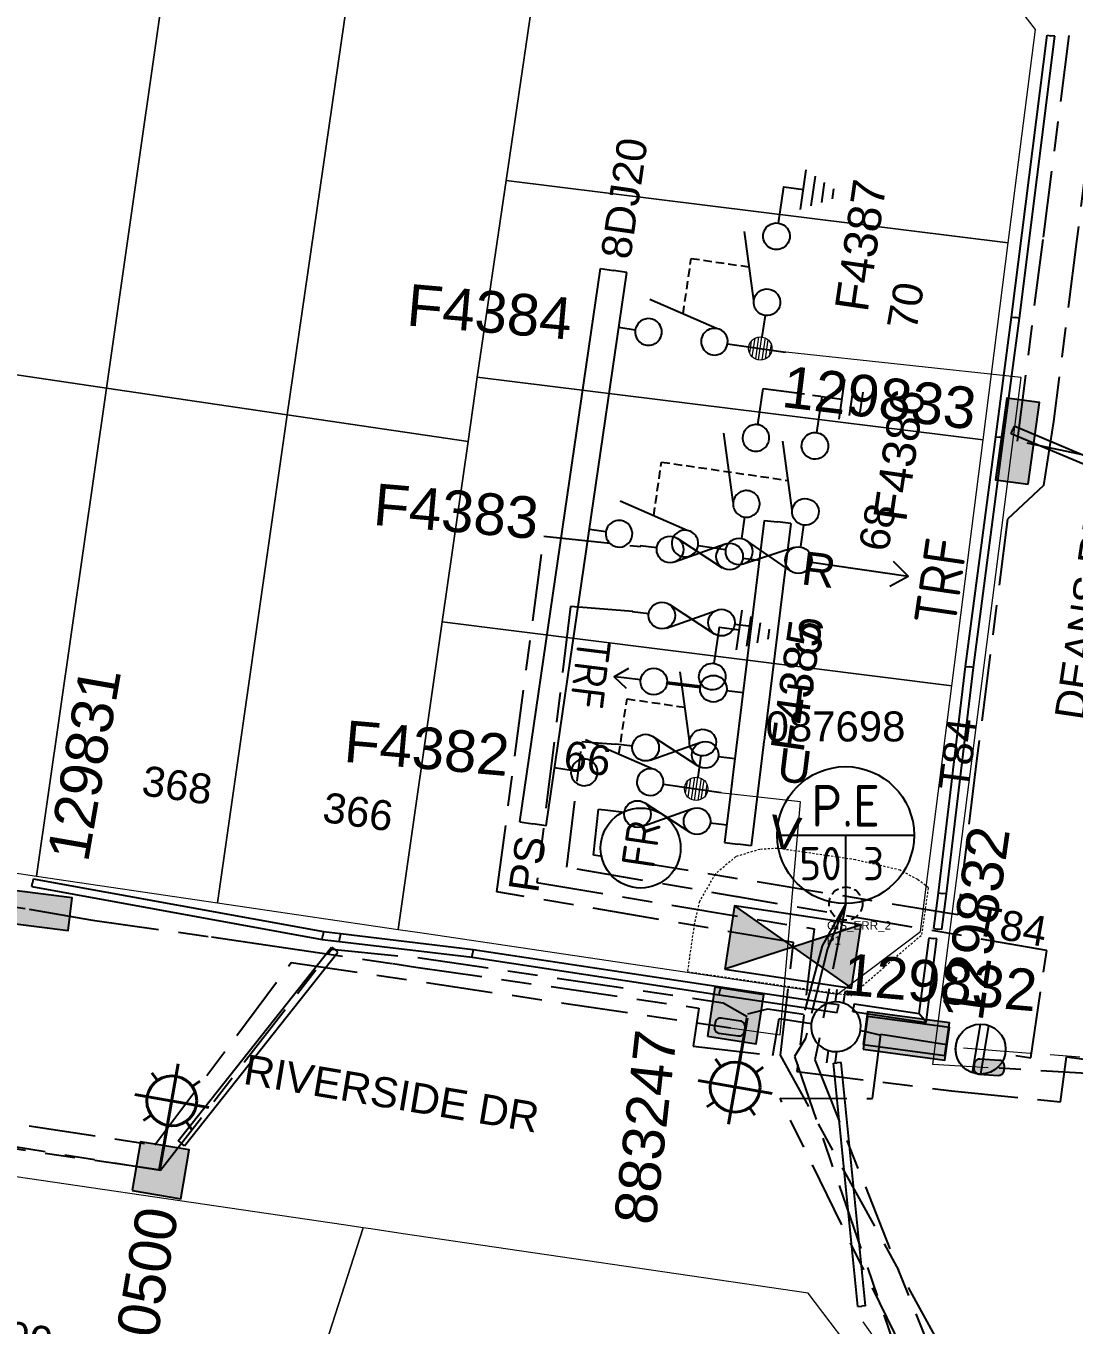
# Model space of a CAD drawing. Header units: metres. Extents: x 299140 to 300955, y 6226202 to 6227439.
# Drawn here: x 300059.4 to 300122.3, y 6226822.3 to 6226900.2 of the extents above; entities that cross this region are included whole.
import ezdxf
from ezdxf.enums import TextEntityAlignment as Align

# ---------------------------------------------------------------- set-up
doc = ezdxf.new("R2010")
doc.units = ezdxf.units.M
for name, pattern in [('A', [0]), ('Cable Exist UG', [8.2, 4, -1.2, 1.8, -1.2]), ('CENTERX2', [4, 2.5, -0.5, 0.5, -0.5]), ('DASHED', [0.75, 0.5, -0.25]), ('HIDDEN', [0.375, 0.25, -0.125]), ('HIDDEN2', [0.1875, 0.125, -0.0625])]:
    doc.linetypes.add(name, pattern=pattern)
doc.layers.get('0').update_dxf_attribs({"color": 6})
for name, color, linetype, lineweight in [('Cadastre Land Parcels_SP_EXT', 9, 'Continuous', 5), ('Cadastre Other Property_SP_EXT', 9, 'HIDDEN', 5), ('Cadastre Road Names_SP_HV_LV_SL_EXT', 9, 'Continuous', 5)]:
    doc.layers.add(name, color=color, linetype=linetype, lineweight=lineweight)
for name, color, linetype in [('Duct_SP_EXT', 7, 'Continuous'), ('Equip_HV_NEW', 2, 'Continuous'), ('Equip_LV_EXT', 7, 'Continuous'), ('Equip_LV_NEW', 2, 'Continuous'), ('Equip_SL_NEW', 2, 'Continuous'), ('Equip_SP_SL_EXT', 7, 'Continuous'), ('GIS_ERRORS', 1, 'DASHED'), ('Mains_HV_EXT', 7, 'Continuous'), ('Mains_HV_NEW_U72', 2, 'Continuous'), ('Mains_LV_EXT', 7, 'Continuous'), ('Mains_LV_SL_EXT', 7, 'Continuous'), ('Mains_SL_EXT', 7, 'Continuous'), ('Sub_LV_EXT', 7, 'Continuous'), ('Sub_LV_NEW', 2, 'Continuous'), ('Sub_SP_EXT', 7, 'Continuous'), ('SupportsOH_SP_MISC', 7, 'Continuous'), ('SupportsUG_LV_MOD', 3, 'Continuous'), ('SupportsUG_SP_LV_EXT', 7, 'Continuous'), ('SupportsUG_SP_LV_SL_EXT', 7, 'Continuous'), ('UG_Details_SP_MISC', 7, 'Continuous')]:
    doc.layers.add(name, color=color, linetype=linetype)
doc.styles.add('ARIAL', font='arial.ttf', dxfattribs={"height": 2})
doc.styles.add('COLUMN_LABEL', font='arial.ttf')
doc.styles.add('iecARIAL', font='arial.ttf', dxfattribs={"height": 2})
doc.styles.add('iecISOCP', font='isocp.shx')
doc.styles.add('IESYMBOL1', font='isocp.shx')
doc.styles.add('POLE_LABEL', font='arial.ttf')
doc.styles.get("Standard").update_dxf_attribs({"font": 'arial.ttf'})
doc.styles.add('SWG_LABEL', font='arial.ttf')
doc.styles.add('SWITCH_LABEL', font='arial.ttf', dxfattribs={"height": 2.5})
doc.linetypes.add('Cable New UG', pattern='A,7,-0.25,["x",Standard,S=2,R=0,X=0.2,Y=-0.8],-2.1', length=9.35)

# ---------------------------------------------------------------- blocks, each defined once
blk = doc.blocks.new('COLUMN_EXT')
blk.add_hatch(color=256).paths.add_polyline_path([(-1.485, 1.485), (-1.485, -1.485), (1.485, -1.485), (1.485, 1.485)])
blk.add_lwpolyline([(-1.485, -1.485), (1.485, -1.485), (1.485, 1.485), (-1.485, 1.485)], close=True)
for tag, height, style, flags, p in [('ASSET_NUM', 2.5, 'COLUMN_LABEL', 8, (2, 2)), ('STRUCTURE_PLANT_NUMBER', 0.2, 'POLE_LABEL', 9, (1.813, 0.031)), ('STREET_CODE', 0.2, 'COLUMN_LABEL', 9, (1.813, -0.2))]:
    blk.add_attdef(tag, text='', height=height, dxfattribs=dict(style=style, flags=flags)).set_placement(p, align=Align.MIDDLE_LEFT)
at = {"flags": 9}
for tag, p in [('OWNED_BY', (1.813, -0.6)), ('STATE', (1.813, -0.8)), ('COLUMN_TYPE', (1.813, -0.4)), ('STREETNAME', (1.813, -1.6)), ('USAGE', (1.813, -1)), ('LEGEND', (1.813, -1.2)), ('LOCATION', (1.813, -1.4)), ('SUBURB', (1.813, -1.8)), ('NOTES', (1.813, -2))]:
    blk.add_attdef(tag, text='', height=0.2, dxfattribs=at).set_placement(p, align=Align.MIDDLE_LEFT)
at = {"flags": 1}
blk.add_attdef('Z', (1.813, -2.351), '', height=0.2, dxfattribs=at)
blk = doc.blocks.new('PILLAR_EXT')
blk.add_hatch(color=256).paths.add_polyline_path([(-2.475, 0.99), (-2.475, -0.99), (2.475, -0.99), (2.475, 0.99)])
blk.add_lwpolyline([(-2.475, -0.99), (2.475, -0.99), (2.475, 0.99), (-2.475, 0.99)], close=True)
at = {"style": 'iecARIAL', "flags": 8}
blk.add_attdef('ASSET_NUM', (1.5, 3.5), '', height=2.5, dxfattribs=at)
for tag, p, flags in [('OWNED_BY', (0, -0.2), 9), ('STATE', (0, -0.4), 9), ('SUPPORT_TYPE', (0, -0.6), 9), ('USAGE', (0, -0.8), 9), ('LEGEND', (0, -1), 9), ('LOCATION', (0, -1.2), 9), ('NOTES', (0, -1.4), 9), ('PARENT', (0, -1.6), 9), ('STREETNAME', (0, -1.8), 9), ('SUBURB', (0, -2), 1)]:
    blk.add_attdef(tag, p, '', height=0.2, dxfattribs=dict(flags=flags))
blk = doc.blocks.new('SL_LANTERN_EXT')
at = {"lineweight": 40}
for p, q in [((0, 1.968), (0, 6.468)), ((-1.459, 5.676), (-1.061, 5.278)), ((1.458, 5.676), (1.06, 5.278)), ((-2.25, 4.218), (2.25, 4.218)), ((-1.459, 2.759), (-1.061, 3.157)), ((1.458, 2.759), (1.06, 3.157)), ((0, 0), (0, 2.721))]:
    blk.add_line(p, q, dxfattribs=at)
blk.add_circle((0, 4.218), 1.5, dxfattribs=at)
at = {"style": 'iecARIAL', "flags": 8}
blk.add_attdef('ASSET_NUM', (1.5, 1.5), '', height=2.5, dxfattribs=at)
for tag, p, height, flags in [('CONSTRUCTED_VOLTAGE', (0.981, -0.653), 0.2, 9), ('CONTROL_TYPE', (0.981, -0.853), 0.2, 9), ('LNUMBER', (2.181, -3.253), 2.5, 8), ('OPERATING_VOLTAGE', (0.981, -1.653), 0.2, 9), ('LANTERN_PURPOSE', (0.981, -1.053), 0.2, 9), ('LANTERN_TYPE', (0.981, -1.253), 0.2, 9), ('NO_PHASES', (0.981, -1.453), 0.2, 9), ('ORIENTATION', (0.981, -1.853), 0.2, 9), ('OWNED_BY', (0.981, -2.053), 0.2, 9), ('STATE', (0.981, -2.253), 0.2, 9), ('USAGE', (0.981, -2.453), 0.2, 9), ('CEXIST', (0.981, -2.653), 0.2, 9), ('CNEW', (0.981, -2.853), 0.2, 9), ('CNUMBER', (0.981, -3.053), 0.2, 9), ('CREMOVE', (0.981, -3.253), 0.2, 9), ('CREPLACE', (0.981, -3.453), 0.2, 9), ('LKINGHEIGHT', (0.981, -3.653), 0.2, 9), ('LBRACKET', (0.981, -3.853), 0.2, 9), ('LBRACKETVOCAB', (0.981, -4.053), 0.2, 9), ('LCATEGORY', (0.981, -4.253), 0.2, 9), ('LCHARGE1', (0.981, -4.453), 0.2, 9), ('LCHARGE1PERCENT', (0.981, -4.653), 0.2, 9), ('LCHARGE2', (0.981, -4.853), 0.2, 9), ('LCHARGE2PERCENT', (0.981, -5.053), 0.2, 9), ('LCHARGE3', (0.981, -5.253), 0.2, 9), ('LCHARGE3PERCENT', (0.981, -5.453), 0.2, 9), ('LEXIST', (0.981, -5.653), 0.2, 9), ('LLAMP', (0.981, -5.853), 0.2, 9), ('LLAMPVOCAB', (0.981, -6.053), 0.2, 9), ('LMAST', (0.981, -6.253), 0.2, 9), ('LMASTVOCAB', (0.981, -6.453), 0.2, 9), ('LNEW', (0.981, -6.653), 0.2, 9), ('LANTNUMBER', (0.981, -6.853), 0.2, 9), ('LOUTREACH', (0.981, -7.253), 0.2, 9), ('LOUTREACHVOCAB', (0.981, -7.453), 0.2, 9), ('LRATECODE', (0.981, -7.653), 0.2, 9), ('LREMOVE', (0.981, -7.853), 0.2, 9), ('LREPLACE', (0.981, -8.053), 0.2, 9), ('LTYPE', (0.981, -8.253), 0.2, 9), ('LTYPEVOCAB', (0.981, -8.453), 0.2, 9), ('LEGEND', (0.981, -8.653), 0.2, 9), ('STREETNAME', (0.981, -9.253), 0.2, 9), ('SUBURB', (0.981, -9.453), 0.2, 1), ('LOCATION', (0.981, -8.853), 0.2, 9), ('NOTES', (0.981, -9.053), 0.2, 9)]:
    blk.add_attdef(tag, p, '', height=height, dxfattribs=dict(flags=flags))
blk = doc.blocks.new('LV_UG_LINKS_OPEN_EXT')
for p, q in [((-0.249, 1.473), (-0.249, 2.22)), ((0.249, 1.473), (0.249, 2.22)), ((-0.249, -1.473), (-0.249, -2.22)), ((0.249, -1.473), (0.249, -2.22))]:
    blk.add_line(p, q)
at = {"flags": 9}
for tag, p in [('ACTUAL_STATUS', (0, 0)), ('OPERATING_VOLTAGE', (0, -0.6)), ('ORIENTATION', (0, -0.8)), ('CONSTRUCTED_VOLTAGE', (0, -0.2)), ('NO_PHASES', (0, -0.4)), ('STATE', (0, -1)), ('SWITCH_TYPE', (0, -1.2)), ('USAGE', (0, -1.4)), ('NOTES', (0, -1.6))]:
    blk.add_attdef(tag, text='', height=0.2, dxfattribs=at).set_placement(p, align=Align.MIDDLE_LEFT)
at = {"flags": 1}
blk.add_attdef('Z', (0, 0), '', height=0.2, dxfattribs=at)
blk.add_wipeout([(-0.249, 1.473), (-0.432, 1.43), (-0.608, 1.365), (-0.774, 1.278), (-0.928, 1.171), (-1.067, 1.045), (-1.19, 0.903), (-1.294, 0.747), (-1.377, 0.579), (-1.439, 0.402), (-1.478, 0.218), (-1.494, 0.031), (-1.486, -0.156), (-1.455, -0.341), (-1.4, -0.521), (-1.324, -0.692), (-1.227, -0.853), (-1.11, -1), (-0.976, -1.131), (-0.827, -1.244), (-0.664, -1.338), (-0.491, -1.411), (-0.311, -1.461), (-0.125, -1.489), (0.062, -1.493), (0.249, -1.473), (0.432, -1.43), (0.608, -1.365), (0.774, -1.278), (0.928, -1.171), (1.067, -1.045), (1.19, -0.903), (1.294, -0.747), (1.377, -0.579), (1.439, -0.402), (1.478, -0.218), (1.494, -0.031), (1.486, 0.156), (1.455, 0.341), (1.4, 0.521), (1.324, 0.692), (1.227, 0.853), (1.11, 1), (0.976, 1.131), (0.827, 1.244), (0.664, 1.338), (0.491, 1.411), (0.311, 1.461), (0.125, 1.489), (-0.062, 1.493)])
blk.add_lwpolyline([(0, -1.494, 1), (0, 1.494, 1)], format="xyb", close=True)
blk = doc.blocks.new('LV_UG_LINKS_CLOSED_EXT')
blk.add_wipeout([(-1.056, 1.057), (-1.18, 0.916), (-1.286, 0.761), (-1.371, 0.594), (-1.435, 0.417), (-1.476, 0.234), (-1.493, 0.047), (-1.487, -0.14), (-1.458, -0.326), (-1.406, -0.506), (-1.331, -0.678), (-1.236, -0.839), (-1.121, -0.988), (-0.988, -1.12), (-0.84, -1.235), (-0.679, -1.331), (-0.506, -1.406), (-0.326, -1.458), (-0.141, -1.487), (0.047, -1.493), (0.233, -1.476), (0.416, -1.435), (0.593, -1.371), (0.76, -1.286), (0.915, -1.181), (1.056, -1.057), (1.18, -0.916), (1.286, -0.761), (1.371, -0.594), (1.435, -0.417), (1.476, -0.234), (1.493, -0.047), (1.487, 0.14), (1.458, 0.326), (1.406, 0.506), (1.331, 0.678), (1.236, 0.839), (1.121, 0.988), (0.988, 1.12), (0.84, 1.235), (0.679, 1.331), (0.506, 1.406), (0.326, 1.458), (0.141, 1.487), (-0.047, 1.493), (-0.233, 1.476), (-0.416, 1.435), (-0.593, 1.371), (-0.76, 1.286), (-0.915, 1.181)])
for p, q in [((-0.25, -1.479), (-0.25, 1.479)), ((0.25, -1.479), (0.25, 1.479))]:
    blk.add_line(p, q)
blk.add_circle((0, 0), 1.5)
at = {"flags": 9}
for tag, p in [('ACTUAL_STATUS', (0, 0)), ('OPERATING_VOLTAGE', (0, -0.6)), ('ORIENTATION', (0, -0.8)), ('CONSTRUCTED_VOLTAGE', (0, -0.2)), ('NO_PHASES', (0, -0.4)), ('STATE', (0, -1)), ('SWITCH_TYPE', (0, -1.2)), ('USAGE', (0, -1.4)), ('NOTES', (0, -1.6))]:
    blk.add_attdef(tag, text='', height=0.2, dxfattribs=at).set_placement(p, align=Align.MIDDLE_LEFT)
at = {"flags": 1}
blk.add_attdef('Z', (0, 0), '', height=0.2, dxfattribs=at)
blk = doc.blocks.new('SUB_PADMOUNT_EXT')
for points in [[(0, 0), (-3.84, 1.92), (-3.84, -1.92)], [(0, 0), (3.84, 1.92), (3.84, -1.92)]]:
    blk.add_hatch(color=256).paths.add_polyline_path(points)
for p, q in [((3.84, 1.92), (-3.84, -1.92)), ((-3.84, 1.92), (3.84, -1.92))]:
    blk.add_line(p, q)
blk.add_lwpolyline([(-3.84, -1.92), (3.84, -1.92), (3.84, 1.92), (-3.84, 1.92)], close=True)
for tag, height, flags, p in [('ASSET_NUM', 3.5, 8, (2, 2)), ('STREET_CODE', 0.2, 9, (1.5, 0)), ('OPERATING_VOLTAGE', 0.2, 9, (1.5, -0.6)), ('ORIENTATION', 0.2, 9, (1.5, -0.8)), ('CONSTRUCTED_VOLTAGE', 0.2, 9, (1.5, -0.2)), ('NO_PHASES', 0.2, 9, (1.5, -0.4)), ('OWNED_BY', 0.2, 9, (1.5, -1)), ('OPERATED_BY', 0.2, 9, (1.5, -1.2)), ('SECONDARY_VOLTAGE', 0.2, 9, (1.5, -1.6)), ('MAINTAINED_BY', 0.2, 9, (1.5, -1.4)), ('STATE', 0.2, 9, (1.5, -1.8)), ('SUBSTATION_TYPE', 0.2, 9, (1.5, -2.2)), ('USAGE', 0.2, 9, (1.5, -2.4)), ('PARENT', 0.2, 9, (1.5, -2)), ('STREETNAME', 0.2, 9, (1.5, -3)), ('SUBURB', 0.2, 9, (1.5, -3.2)), ('LEGEND', 0.2, 9, (1.5, -2.6)), ('LOCATION', 0.2, 9, (1.5, -2.8)), ('Z', 0.2, 1, (1.5, -3.6)), ('NOTES', 0.2, 9, (1.5, -3.4))]:
    blk.add_attdef(tag, text='', height=height, dxfattribs=dict(flags=flags)).set_placement(p, align=Align.MIDDLE_LEFT)
blk = doc.blocks.new('SWG_SIE_TRF_NOES_NEW')
for p, q in [((7.008, 0.801), (2.793, 1.949)), ((14.679, 0), (20.536, -0.004))]:
    blk.add_line(p, q)
at = {"linetype": 'DASHED'}
blk.add_lwpolyline([(4.901, 1.375), (4.901, 4.638), (12.609, 4.638)], dxfattribs=at)
for points in [[(2.998, -0.79, 1), (3.002, 0.81, 1)], [(6.998, -0.798, 1), (7.002, 0.801, 1)]]:
    blk.add_lwpolyline(points, format="xyb", close=True)
for points in [[(2.2, 0.011), (1.2, 0.011)], [(19.536, -0.753), (20.536, -0.004), (19.536, 0.747)], [(7.8, 0), (9.453, 0)]]:
    blk.add_lwpolyline(points)
at = {"flags": 1}
blk.add_attdef('Z', (0, 0), '', height=0.2, dxfattribs=at)
at = {"style": 'SWITCH_LABEL', "flags": 9}
blk.add_attdef('STREET_CODE', text='', height=0.2, dxfattribs=at).set_placement((0, -0.2), align=Align.MIDDLE_LEFT)
at = {"flags": 9}
for tag, p in [('ORIENTATION', (0, -0.4)), ('USAGE', (0, -0.8)), ('PARENT', (0, -0.6)), ('SUBURB', (0, -1)), ('STREETNAME', (0, -1.2)), ('LOCATION', (0, -1.4)), ('NOTES', (0, -1.6)), ('OPERATED_BY', (-0.002, -2.108)), ('OWNED_BY', (0.004, -1.886)), ('MAINTAINED_BY', (-0.003, -2.315))]:
    blk.add_attdef(tag, text='', height=0.2, dxfattribs=at).set_placement(p, align=Align.MIDDLE_LEFT)
blk = doc.blocks.new('SWG_FUSE_NEW')
for points in [[(1.151, 0.718), (4.044, -0.706)], [(1.16, -0.715), (4.044, 0.727)]]:
    blk.add_lwpolyline(points)
for centre in [(0.8, -0.001), (4.4, 0.01)]:
    blk.add_circle(centre, 0.8)
blk = doc.blocks.new('*U152')
at = {"linetype": 'CENTERX2'}
blk.add_blockref('SWG_SIE_TRF_NOES_NEW', (0, 0), dxfattribs=at)
at = {"linetype": 'CENTERX2', "rotation": 180}
blk.add_blockref('SWG_FUSE_NEW', (14.679, 0), dxfattribs=at)
at = {"style": 'IESYMBOL1'}
blk.add_text('TRF', height=2.5, rotation=89.98256, dxfattribs=at).set_placement((22.515, -0.055), align=Align.MIDDLE_CENTER)
blk = doc.blocks.new('SWG_SIE_SU_NEW')
blk.add_line((5.808, 0.79), (1.594, 1.938))
at = {"linetype": 'A', "lineweight": 0}
for p, q in [((7.981, 0.347), (7.98, -0.368)), ((8.18, -0.584), (8.181, 0.562)), ((8.381, 0.659), (8.379, -0.682)), ((8.579, -0.712), (8.581, 0.688)), ((8.781, 0.659), (8.779, -0.683)), ((8.98, -0.588), (8.981, 0.564)), ((9.181, 0.351), (9.18, -0.376))]:
    blk.add_line(p, q, dxfattribs=at)
at = {"linetype": 'DASHED'}
blk.add_lwpolyline([(3.701, 1.364), (3.701, 4.733), (7.222, 4.733)], dxfattribs=at)
for points in [[(1.798, -0.802, 1), (1.802, 0.798, 1)], [(5.798, -0.81, 1), (5.802, 0.79, 1)]]:
    blk.add_lwpolyline(points, format="xyb", close=True)
for points in [[(1, 0), (0, 0)], [(6.6, -0.012), (10.1, -0.012)]]:
    blk.add_lwpolyline(points)
at = {"linetype": 'A', "lineweight": 0}
blk.add_circle((8.582, -0.012), 0.7, dxfattribs=at)
at = {"style": 'SWG_LABEL', "flags": 8}
blk.add_attdef('ASSET_NUM', text='', height=2.5, rotation=179.95437, dxfattribs=at).set_placement((-2.4, 0.012), align=Align.MIDDLE_LEFT)
at = {"flags": 1}
blk.add_attdef('Z', (0, 0), '', height=0.2, dxfattribs=at)
at = {"style": 'SWITCH_LABEL', "flags": 9}
blk.add_attdef('STREET_CODE', text='', height=0.2, dxfattribs=at).set_placement((0, 0), align=Align.MIDDLE_LEFT)
at = {"flags": 9}
for tag, p in [('ORIENTATION', (0, -0.2)), ('SUBURB', (0, -0.8)), ('USAGE', (0, -0.6)), ('PARENT', (0, -0.4)), ('OWNED_BY', (-0.007, -1.617)), ('STREETNAME', (0, -1)), ('LOCATION', (0, -1.2)), ('NOTES', (0, -1.4)), ('OPERATED_BY', (-0.013, -1.84)), ('MAINTAINED_BY', (-0.015, -2.047))]:
    blk.add_attdef(tag, text='', height=0.2, dxfattribs=at).set_placement(p, align=Align.MIDDLE_LEFT)
blk = doc.blocks.new('SWG_SIE_ES_NEW')
for p, q in [((-5.793, 0.779), (-1.793, 1.926)), ((0.012, -1.212), (2.412, -1.207)), ((0.313, -1.811), (2.113, -1.807)), ((0.614, -2.41), (1.814, -2.408)), ((0.915, -3.01), (1.515, -3.008))]:
    blk.add_line(p, q)
for points in [[(-1.789, -0.813, -1), (-1.793, 0.787, -1)], [(-5.789, -0.821, -1), (-5.793, 0.779, -1)]]:
    blk.add_lwpolyline(points, format="xyb", close=True)
for points in [[(-6.591, -0.023), (-7.891, -0.023)], [(-0.991, -0.012), (1.212, -0.012), (1.212, -1.209)]]:
    blk.add_lwpolyline(points)
at = {"flags": 1}
blk.add_attdef('Z', (0, 0), '', height=0.2, dxfattribs=at)
at = {"style": 'SWITCH_LABEL', "flags": 9}
blk.add_attdef('STREET_CODE', text='', height=0.2, dxfattribs=at).set_placement((0, -0.2), align=Align.MIDDLE_LEFT)
at = {"flags": 9}
for tag, p in [('ORIENTATION', (0, -0.4)), ('USAGE', (0, -0.8)), ('PARENT', (0, -0.6)), ('SUBURB', (0, -1)), ('STREETNAME', (0, -1.2)), ('LOCATION', (0, -1.4)), ('NOTES', (0, -1.6)), ('OPERATED_BY', (-0.003, -2.005)), ('OWNED_BY', (0.004, -1.783)), ('MAINTAINED_BY', (-0.004, -2.212))]:
    blk.add_attdef(tag, text='', height=0.2, dxfattribs=at).set_placement(p, align=Align.MIDDLE_LEFT)
at = {"style": 'ARIAL', "flags": 8}
blk.add_attdef('ASSET_NUM', text='', height=2, dxfattribs=at).set_placement((14.296, -5.086), align=Align.MIDDLE_RIGHT)
blk = doc.blocks.new('FAULT_INDIC_SE')
blk.add_circle((0, 0), 2.4)
at = {"insert": (-1.152, 1.002), "char_height": 2, "width": 2.70423, "attachment_point": 1, "style": 'iecISOCP'}
blk.add_mtext('FR', dxfattribs=at)
blk = doc.blocks.new('*U138')
for p, q in [((-1.6, 0), (-1.6, 33.549)), ((-1.6, 33.549), (-0.8, 33.549)), ((0, 33.549), (-0.8, 33.549)), ((0, 0), (0, 33.549)), ((-1.6, 0), (-0.8, 0)), ((0, 0), (-0.8, 0))]:
    blk.add_line(p, q)
at = {"style": 'ARIAL'}
blk.add_attdef('SWG_TYPE', text='', height=1.8, rotation=90, dxfattribs=at).set_placement((-0.8, 34.294), align=Align.MIDDLE_LEFT)
blk.add_attdef('SUB_TYPE', text='', height=1.8, rotation=90, dxfattribs=at).set_placement((-0.8, -0.757), align=Align.MIDDLE_RIGHT)
blk = doc.blocks.new('TX_LINK_NEW')
h = blk.add_hatch(color=256)
edge = h.paths.add_edge_path()
edge.add_line((2.598, 0.05), (4.601, 0.05))
edge.add_arc((5.4, 0.011), 0.8, 177.23529, 184.40267)
edge.add_line((4.602, -0.05), (2.598, -0.05))
edge.add_arc((1.8, 0), 0.8, 356.41668, 363.58332)
blk.add_line((7.2, 0.013), (7.798, 0.013))
for points in [[(1, 0), (0, 0)], [(2.598, 0.05), (4.601, 0.05)], [(6.2, 0.013), (7.2, 0.013)], [(6.998, -0.587), (7.798, 0.013), (6.998, 0.613)], [(2.598, -0.05), (4.602, -0.05)]]:
    blk.add_lwpolyline(points)
for centre in [(1.8, 0), (5.4, 0.011)]:
    blk.add_circle(centre, 0.8)
for centre, start, end in [((1.8, 0), 356.41668, 3.58332), ((5.4, 0.011), 177.23529, 184.40267)]:
    blk.add_arc(centre, 0.8, start, end)
at = {"style": 'IESYMBOL1'}
blk.add_text('TRF', height=2, rotation=90, dxfattribs=at).set_placement((9.238, 0.013), align=Align.MIDDLE_CENTER)
at = {"flags": 1}
blk.add_attdef('Z', (0, 0), '', height=0.2, dxfattribs=at)
at = {"layer": 'Sub_LV_EXT', "flags": 1}
for tag, p in [('ORIENTATION', (2.14, -1.527)), ('USAGE', (2.14, -1.142)), ('NOTES', (2.14, -3.066))]:
    blk.add_attdef(tag, p, '', height=0.2, dxfattribs=at)
blk = doc.blocks.new('LV_UG_DFUSE_CLOSED_NEW')
for points in [[(1, 0), (0, 0)], [(5.04, 0.726), (2.156, -0.717)], [(5.049, -0.707), (2.156, 0.717)], [(6.2, 0.013), (7.2, 0.013)]]:
    blk.add_lwpolyline(points)
for centre in [(1.8, 0), (5.4, 0.011)]:
    blk.add_circle(centre, 0.8)
for tag, flags, p in [('ACTUAL_STATUS', 9, (1.5, 0)), ('OPERATED_BY', 9, (1.5, -0.6)), ('CONSTRUCTED_VOLTAGE', 9, (1.5, -0.2)), ('NO_PHASES', 9, (1.5, -0.4)), ('MAINTAINED_BY', 9, (1.5, -0.8)), ('OWNED_BY', 9, (1.5, -1)), ('OPERATING_VOLTAGE', 9, (1.5, -1.2)), ('ORIENTATION', 9, (1.5, -1.4)), ('STATE', 9, (1.5, -1.6)), ('Z', 1, (1.5, -2.4)), ('SWITCH_TYPE', 9, (1.5, -1.8)), ('USAGE', 9, (1.5, -2)), ('NOTES', 9, (1.5, -2.2))]:
    blk.add_attdef(tag, text='', height=0.2, dxfattribs=dict(flags=flags)).set_placement(p, align=Align.MIDDLE_LEFT)
blk = doc.blocks.new('*U140')
at = {"layer": 'Sub_LV_NEW'}
for p, q in [((-1.6, 0), (-1.6, 19.483)), ((-1.6, 19.483), (-0.8, 19.483)), ((0, 19.483), (-0.8, 19.483)), ((0, 0), (0, 19.483)), ((-1.6, 0), (-0.8, 0)), ((0, 0), (-0.8, 0))]:
    blk.add_line(p, q, dxfattribs=at)
blk = doc.blocks.new('SLCP_PE_NEW')
blk.add_wipeout([(-0.236, 7.5), (-0.706, 7.47), (-1.174, 7.411), (-1.637, 7.323), (-2.093, 7.206), (-2.542, 7.06), (-2.98, 6.887), (-3.407, 6.686), (-3.82, 6.459), (-4.218, 6.206), (-4.599, 5.929), (-4.962, 5.629), (-5.306, 5.306), (-5.629, 4.962), (-5.929, 4.599), (-6.206, 4.218), (-6.459, 3.82), (-6.686, 3.407), (-6.887, 2.98), (-7.06, 2.542), (-7.206, 2.093), (-7.323, 1.637), (-7.411, 1.174), (-7.47, 0.706), (-7.5, 0.236), (-7.5, -0.236), (-7.47, -0.706), (-7.411, -1.174), (-7.323, -1.637), (-7.206, -2.093), (-7.06, -2.542), (-6.887, -2.98), (-6.686, -3.407), (-6.459, -3.82), (-6.206, -4.218), (-5.929, -4.599), (-5.629, -4.962), (-5.306, -5.306), (-4.962, -5.629), (-4.599, -5.929), (-4.218, -6.206), (-3.82, -6.459), (-3.407, -6.686), (-2.98, -6.887), (-2.542, -7.06), (-2.093, -7.206), (-1.637, -7.323), (-1.174, -7.411), (-0.706, -7.47), (-0.236, -7.5), (0.236, -7.5), (0.706, -7.47), (1.174, -7.411), (1.637, -7.323), (2.093, -7.206), (2.542, -7.06), (2.98, -6.887), (3.407, -6.686), (3.82, -6.459), (4.218, -6.206), (4.599, -5.929), (4.962, -5.629), (5.306, -5.306), (5.629, -4.962), (5.929, -4.599), (6.206, -4.218), (6.459, -3.82), (6.686, -3.407), (6.887, -2.98), (7.06, -2.542), (7.206, -2.093), (7.323, -1.637), (7.411, -1.174), (7.47, -0.706), (7.5, -0.236), (7.5, 0.236), (7.47, 0.706), (7.411, 1.174), (7.323, 1.637), (7.206, 2.093), (7.06, 2.542), (6.887, 2.98), (6.686, 3.407), (6.459, 3.82), (6.206, 4.218), (5.929, 4.599), (5.629, 4.962), (5.306, 5.306), (4.962, 5.629), (4.599, 5.929), (4.218, 6.206), (3.82, 6.459), (3.407, 6.686), (2.98, 6.887), (2.542, 7.06), (2.093, 7.206), (1.637, 7.323), (1.174, 7.411), (0.706, 7.47), (0.236, 7.5)])
for p, q in [((-4.109, 0), (4.109, 0)), ((0, 0), (0, -4.109))]:
    blk.add_line(p, q)
blk.add_circle((0, 0), 4.109)
at = {"style": 'IESYMBOL1'}
blk.add_text('P.E', height=2.5, dxfattribs=at).set_placement((0, 1.762), align=Align.MIDDLE)
for s, p in [('50', (-1.506, -3.312)), ('3', (1.68, -3.312))]:
    blk.add_text(s, height=2, dxfattribs=at).set_placement(p, align=Align.BOTTOM_CENTER)
for tag, height, flags, p in [('ASSET_NUM', 2.5, 8, (2, 4.95)), ('CONSTRUCTED_VOLTAGE', 0.2, 9, (4.176, 0)), ('OPERATING_VOLTAGE', 0.2, 9, (4.176, -0.6)), ('ORIENTATION', 0.2, 9, (4.176, -0.8)), ('CONTROL_TYPE', 0.2, 9, (4.176, -0.2)), ('NO_PHASES', 0.2, 9, (4.176, -0.4)), ('OWNED_BY', 0.2, 9, (4.176, -1)), ('OPERATED_BY', 0.2, 9, (4.176, -1.2)), ('USAGE', 0.2, 9, (4.176, -1.6)), ('MAINTAINED_BY', 0.2, 9, (4.176, -1.4)), ('STATE', 0.2, 9, (4.176, -2.2)), ('STREETNAME', 0.2, 9, (4.176, -2.4)), ('LOCATION', 0.2, 9, (4.176, -1.8)), ('NOTES', 0.2, 9, (4.176, -2)), ('AMP_RATING', 0.2, 9, (4.176, -2.8)), ('Z', 0.2, 1, (4.176, -3)), ('SUBURB', 0.2, 9, (4.176, -2.6))]:
    blk.add_attdef(tag, text='', height=height, dxfattribs=dict(flags=flags)).set_placement(p, align=Align.MIDDLE_LEFT)
blk = doc.blocks.new('HV_STJ_NEW')
blk.add_hatch(color=256).paths.add_polyline_path([(0.906, 0.131, 0.414214), (0.586, 0.451), (-0.586, 0.451, 0.414214), (-0.906, 0.131), (-0.906, -0.131, 0.414214), (-0.586, -0.451), (0.586, -0.451, 0.414214), (0.906, -0.131)])
blk.add_lwpolyline([(-0.906, 0.131), (-0.906, -0.131, 0.414214), (-0.586, -0.451), (0.586, -0.451, 0.414214), (0.906, -0.131), (0.906, 0.131, 0.414214), (0.586, 0.451), (-0.586, 0.451, 0.414214)], format="xyb", close=True)
for tag, flags, p in [('ORIENTATION', 9, (1.5, 0)), ('OWNED_BY', 9, (1.5, -0.8)), ('USAGE', 9, (1.5, -0.2)), ('LEGEND', 9, (1.5, -0.4)), ('NOTES', 9, (1.5, -0.6)), ('TYPE', 9, (1.5, -1.4)), ('OPERATED_BY', 9, (1.5, -1)), ('OPERATING_VOLTAGE', 9, (1.5, -1.6)), ('MAINTAINED_BY', 9, (1.5, -1.2)), ('Z', 1, (1.5, -2.2)), ('CONSTRUCTED_VOLTAGE', 9, (1.5, -1.8)), ('NUMBER_OF_PHASES', 9, (1.5, -2))]:
    blk.add_attdef(tag, text='', height=0.2, dxfattribs=dict(flags=flags)).set_placement(p, align=Align.MIDDLE_LEFT)
blk = doc.blocks.new('Err_Circle')
at = {"color": 1}
blk.add_circle((0, 0), 1, dxfattribs=at)
for tag, p in [('ERR_NUMBER', (-1.125, -1.554)), ('ERR_TYPE', (-1.139, -2.451))]:
    blk.add_attdef(tag, p, '', height=0.5, dxfattribs=at)

msp = doc.modelspace()

# ---------------------------------------------------------------- linework, layer by layer
at = {"layer": 'Cadastre Land Parcels_SP_EXT', "linetype": 'Continuous'}
for points in [[(300069.013, 6226911.827), (300056.191, 6226913.719), (300051.423, 6226880.409), (300064.245, 6226878.518), (300069.013, 6226911.827)], [(300079.92, 6226910.267), (300069.013, 6226911.827), (300064.245, 6226878.518), (300075.094, 6226876.918), (300079.92, 6226910.267)], [(300086.495, 6226879.177), (300088.222, 6226890.966), (300090.829, 6226908.708), (300079.92, 6226910.267), (300075.094, 6226876.918), (300085.943, 6226875.319), (300086.495, 6226879.177)], [(300119.979, 6226900.027), (300116.08, 6226905.098), (300090.829, 6226908.708), (300088.222, 6226890.966), (300118.348, 6226887.234), (300119.979, 6226900.027)], [(300118.348, 6226887.234), (300088.222, 6226890.966), (300086.495, 6226879.177), (300116.842, 6226875.416), (300118.348, 6226887.234)], [(300064.245, 6226878.518), (300051.423, 6226880.409), (300049.45, 6226880.7), (300045.256, 6226851.413), (300058.47, 6226849.47), (300060.051, 6226849.231), (300064.245, 6226878.518)], [(300116.842, 6226875.416), (300086.495, 6226879.177), (300085.943, 6226875.319), (300084.393, 6226864.491), (300114.96, 6226860.654), (300116.842, 6226875.416)], [(300075.094, 6226876.918), (300064.245, 6226878.518), (300060.051, 6226849.231), (300070.901, 6226847.632), (300075.094, 6226876.918)], [(300084.393, 6226864.491), (300085.943, 6226875.319), (300075.094, 6226876.918), (300070.901, 6226847.632), (300081.751, 6226846.032), (300084.393, 6226864.491)], [(300079.654, 6226828.129), (300078.467, 6226828.303), (300051.987, 6226832.197), (300049.746, 6226832.526), (300041.983, 6226818.418), (300041.688, 6226817.884), (300040.308, 6226815.362), (300053.92, 6226810.27), (300072.595, 6226806.195), (300079.654, 6226828.129)], [(300072.595, 6226806.195), (300074.052, 6226804.627), (300108.556, 6226809.899), (300109.798, 6226819.656), (300106.346, 6226824.205), (300082.043, 6226827.779), (300080.102, 6226828.062), (300079.654, 6226828.129), (300072.595, 6226806.195)]]:
    msp.add_lwpolyline(points, close=True, dxfattribs=at)
at = {"layer": 'Duct_SP_EXT'}
for p, q in [((300118.542, 6226882.772), (300120.677, 6226899.68)), ((300119.018, 6226882.711), (300121.153, 6226899.62)), ((300120.677, 6226899.68), (300120.915, 6226899.65)), ((300121.153, 6226899.62), (300120.915, 6226899.65)), ((300117.6, 6226875.595), (300118.542, 6226882.772)), ((300118.075, 6226875.533), (300119.018, 6226882.711)), ((300118.542, 6226882.772), (300118.78, 6226882.741)), ((300119.018, 6226882.711), (300118.78, 6226882.741)), ((300118.519, 6226875.779), (300118.612, 6226876)), ((300118.705, 6226876.222), (300118.612, 6226876)), ((300133.338, 6226870.071), (300118.705, 6226876.222)), ((300115.79, 6226861.818), (300117.6, 6226875.595)), ((300116.266, 6226861.759), (300118.075, 6226875.533)), ((300117.6, 6226875.595), (300117.838, 6226875.564)), ((300117.6, 6226875.595), (300117.838, 6226875.564)), ((300118.075, 6226875.533), (300117.838, 6226875.564)), ((300118.075, 6226875.533), (300117.838, 6226875.564)), ((300133.152, 6226869.628), (300118.519, 6226875.779)), ((300115.79, 6226861.818), (300116.028, 6226861.789)), ((300116.266, 6226861.759), (300116.028, 6226861.789)), ((300059.771, 6226848.603), (300059.814, 6226848.839)), ((300059.771, 6226848.603), (300077.19, 6226845.429)), ((300059.857, 6226849.075), (300059.814, 6226848.839)), ((300059.857, 6226849.075), (300077.262, 6226845.904)), ((300077.19, 6226845.429), (300077.226, 6226845.667)), ((300077.262, 6226845.904), (300077.226, 6226845.667)), ((300077.262, 6226845.904), (300078.283, 6226845.783)), ((300078.227, 6226845.306), (300078.255, 6226845.544)), ((300078.227, 6226845.306), (300078.255, 6226845.544)), ((300078.283, 6226845.783), (300078.255, 6226845.544)), ((300078.283, 6226845.783), (300078.255, 6226845.544)), ((300078.283, 6226845.783), (300086.246, 6226844.837)), ((300068.549, 6226833.343), (300077.755, 6226844.975)), ((300068.926, 6226833.045), (300078.132, 6226844.677)), ((300077.19, 6226845.429), (300078.227, 6226845.306)), ((300077.755, 6226844.975), (300077.944, 6226844.826)), ((300078.132, 6226844.677), (300077.944, 6226844.826)), ((300078.227, 6226845.306), (300086.182, 6226844.361)), ((300086.246, 6226844.837), (300086.214, 6226844.599)), ((300086.182, 6226844.361), (300086.214, 6226844.599)), ((300101.008, 6226842.115), (300101.043, 6226842.352)), ((300101.079, 6226842.59), (300101.043, 6226842.352)), ((300113.013, 6226840.997), (300113.219, 6226840.723)), ((300113.426, 6226840.45), (300113.219, 6226840.723)), ((300068.549, 6226833.343), (300068.737, 6226833.194)), ((300068.926, 6226833.045), (300068.737, 6226833.194)), ((300109.317, 6226823.402), (300109.556, 6226823.426)), ((300109.795, 6226823.449), (300109.556, 6226823.426))]:
    msp.add_line(p, q, dxfattribs=at)
at = {"layer": 'Equip_HV_NEW'}
msp.add_line((300101.848, 6226871.68), (300101.289, 6226875.803), dxfattribs=at)
at = {"layer": 'Equip_HV_NEW', "linetype": 'CENTERX2'}
for points in [[(300103.322, 6226876.317), (300103.64, 6226878.497), (300107.184, 6226878.017)], [(300102.526, 6226870.774), (300102.338, 6226869.488)]]:
    msp.add_lwpolyline(points, dxfattribs=at)
for points in [[(300104, 6226875.411, -1), (300102.417, 6226875.639, -1)], [(300103.431, 6226871.452, -1), (300101.848, 6226871.68, -1)]]:
    msp.add_lwpolyline(points, format="xyb", close=True, dxfattribs=at)
at = {"layer": 'Mains_LV_EXT', "linetype": 'Cable Exist UG'}
for points in [[(300118.898, 6226875.33), (300120.458, 6226887.568), (300120.458, 6226887.568), (300122.165, 6226900.95), (300117.113, 6226906.92), (300091.143, 6226910.626), (300080.345, 6226912.211)], [(300132.822, 6226871.8), (300131.417, 6226872.688), (300118.898, 6226875.33)], [(300067.496, 6226831.59), (300031.645, 6226836.787), (300015.756, 6226837.134), (299997.034, 6226835.035), (299977.247, 6226829.523), (299959.526, 6226821.437), (299944.288, 6226810.955), (299935.118, 6226802.742), (299927.2, 6226794.02), (299918.44, 6226782.426), (299910.59, 6226768.407), (299911.567, 6226764.432)]]:
    msp.add_lwpolyline(points, dxfattribs=at)
at = {"layer": 'Mains_LV_SL_EXT', "linetype": 'Cable Exist UG'}
msp.add_lwpolyline([(300031.957, 6226850.656), (300033.108, 6226850.828), (300039.771, 6226850.183), (300039.771, 6226850.183), (300044.326, 6226849.521), (300059.609, 6226847.257)], dxfattribs=at)
at = {"layer": 'Mains_SL_EXT', "linetype": 'Cable Exist UG'}
msp.add_lwpolyline([(300001.399, 6226835.883), (300007.797, 6226836.754), (300010.666, 6226837.032), (300013.773, 6226837.247), (300016.893, 6226837.369), (300020.007, 6226837.314), (300023.121, 6226837.159), (300026.275, 6226836.98), (300029.472, 6226836.848), (300032.724, 6226836.752), (300035.883, 6226836.419), (300038.912, 6226835.86), (300048.515, 6226834.654), (300067.496, 6226831.59)], dxfattribs=at)
at = {"layer": 'UG_Details_SP_MISC', "color": 7, "linetype": 'Cable Exist UG', "lineweight": 0, "flags": 128}
msp.add_lwpolyline([(300109.628, 6226822.492), (300111.17, 6226820.309), (300104.872, 6226769.706)], dxfattribs=at)

# ---------------------------------------------------------------- block references
at = {"layer": 'Equip_HV_NEW', "linetype": 'CENTERX2', "rotation": 351.7053664538893}
msp.add_blockref('*U138', (300090.627, 6226852.258), dxfattribs=at).add_auto_attribs({'SUB_TYPE': 'PS', 'SWG_TYPE': '8DJ20'})
at = {"layer": 'Equip_HV_NEW', "linetype": 'CENTERX2'}
ref = msp.add_blockref('SWG_SIE_ES_NEW', (300104.69, 6226889.398), dxfattribs=dict(at, rotation=81.70536645388938))
ref.add_attrib('ASSET_NUM', 'F4387', dxfattribs={"layer": '0', "height": 2, "rotation": 81.70537, "style": 'ARIAL'}).set_placement((300110.063, 6226890.996), align=Align.MIDDLE_RIGHT)
ref = msp.add_blockref('SWG_SIE_SU_NEW', (300094.984, 6226882.144), dxfattribs=dict(at, rotation=351.7053664538893))
ref.add_attrib('ASSET_NUM', 'F4384', dxfattribs={"layer": '0', "height": 2.5, "rotation": 355, "style": 'SWG_LABEL'}).set_placement((300082.305, 6226883.526), align=Align.MIDDLE_LEFT)
ref = msp.add_blockref('SWG_SIE_ES_NEW', (300106.997, 6226876.82), dxfattribs=dict(at, rotation=81.70536645388938))
ref.add_attrib('ASSET_NUM', 'F4386', dxfattribs={"layer": '0', "height": 2, "rotation": 81.70537, "style": 'ARIAL'}).set_placement((300112.37, 6226878.417), align=Align.MIDDLE_RIGHT)
ref = msp.add_blockref('*U152', (300092.029, 6226870.197), dxfattribs=dict(at, rotation=351.7053664538893))
ref.add_attrib('ASSET_NUM', 'F4383', dxfattribs={"layer": '0', "height": 2.5, "rotation": 355, "style": 'SWG_LABEL'}).set_placement((300080.3, 6226871.559), align=Align.MIDDLE_LEFT)
at = {"layer": 'Equip_HV_NEW', "linetype": 'CENTERX2', "rotation": 81.70536645388938}
msp.add_blockref('FAULT_INDIC_SE', (300096.292, 6226850.917), dxfattribs=at)
at = {"layer": 'Equip_HV_NEW', "rotation": 351.4332903058282}
msp.add_blockref('HV_STJ_NEW', (300101.642, 6226840.178), dxfattribs=at)
at = {"layer": 'Equip_LV_NEW', "rotation": 172.9787822910324}
for p in [(300103.42, 6226868.187), (300102.932, 6226864.223)]:
    msp.add_blockref('LV_UG_DFUSE_CLOSED_NEW', p, dxfattribs=at)
at = {"layer": 'Equip_SL_NEW'}
msp.add_blockref('SLCP_PE_NEW', (300108.59, 6226851.693), dxfattribs=at)
at = {"layer": 'Equip_SP_SL_EXT'}
for p, rotation in [((300102.692, 6226840.731), 170.0553483874714), ((300067.434, 6226831.593), 350.0769253702562)]:
    msp.add_blockref('SL_LANTERN_EXT', p, dxfattribs=dict(at, rotation=rotation))
at = {"layer": 'SupportsUG_SP_LV_EXT'}
ref = msp.add_blockref('PILLAR_EXT', (300118.898, 6226875.33), dxfattribs=dict(at, rotation=82.14959911973837))
ref.add_attrib('ASSET_NUM', '129833', dxfattribs={"layer": '0', "height": 2.5, "rotation": 353.20716, "style": 'iecARIAL'}).set_placement((300116.407, 6226877.256), align=Align.MIDDLE_RIGHT)
ref = msp.add_blockref('PILLAR_EXT', (300059.609, 6226847.258), dxfattribs=dict(at, rotation=352.9082511567419))
ref.add_attrib('ASSET_NUM', '129831', dxfattribs={"layer": '0', "height": 2.5, "rotation": 80.14228, "style": 'iecARIAL'}).set_placement((300061.902, 6226850.216), align=Align.MIDDLE_LEFT)
at = {"layer": 'SupportsUG_SP_LV_SL_EXT'}
ref = msp.add_blockref('COLUMN_EXT', (300101.99, 6226840.87), dxfattribs=dict(at, rotation=351.3246710567685))
ref.add_attrib('ASSET_NUM', '883247', dxfattribs={"layer": '0', "height": 2.5, "rotation": 83.58916, "style": 'COLUMN_LABEL'}).set_placement((300095.93, 6226828.375), align=Align.MIDDLE_LEFT)
ref = msp.add_blockref('COLUMN_EXT', (300067.496, 6226831.59), dxfattribs=dict(at, rotation=350.4570606011489))
ref.add_attrib('ASSET_NUM', '20500', dxfattribs={"layer": '0', "height": 2.5, "rotation": 80.49329, "style": 'COLUMN_LABEL'}).set_placement((300066.104, 6226829.522), align=Align.TOP_RIGHT)

# ---------------------------------------------------------------- texts
at = {"layer": 'Cadastre Land Parcels_SP_EXT'}
for s, rotation, p in [('70', 79.84755, (300112.826, 6226881.914)), ('68', 79.84237, (300111.132, 6226868.627)), ('66', 351.94268, (300091.591, 6226855.605)), ('368', 351.98963, (300066.287, 6226854.097)), ('366', 351.98593, (300077.137, 6226852.497)), ('299', 350.65, (300056.705, 6226821.032))]:
    msp.add_text(s, height=1.8, rotation=rotation, dxfattribs=at).set_placement(p)
at = {"layer": 'Cadastre Road Names_SP_HV_LV_SL_EXT'}
for s, rotation, p in [('DEANS RD', 81.56079, (300122.899, 6226858.525)), ('RIVERSIDE DR', 350.53391, (300072.389, 6226836.778))]:
    msp.add_text(s, height=1.8, rotation=rotation, dxfattribs=at).set_placement(p)
at = {"layer": 'Equip_LV_NEW', "char_height": 2, "width": 1.13185, "attachment_point": 1, "rotation": 352.97878, "style": 'iecARIAL'}
for s, insert in [('R', (300106.109, 6226868.736)), ('S', (300105.623, 6226864.732))]:
    msp.add_mtext(s, dxfattribs=dict(at, insert=insert))
at = {"layer": 'Mains_LV_EXT'}
msp.add_text('T84', height=1.8, rotation=349.97283, dxfattribs=at).set_placement((300116.22, 6226845.74))

# ---------------------------------------------------------------- next in the draw order: linework, layer by layer
at = {"layer": 'Cadastre Land Parcels_SP_EXT', "linetype": 'Continuous'}
msp.add_lwpolyline([(300113.081, 6226845.91), (300114.96, 6226860.654), (300084.393, 6226864.491), (300081.751, 6226846.032), (300083.041, 6226845.856), (300105.005, 6226842.597), (300108.097, 6226842.148), (300113.081, 6226845.91)], close=True, dxfattribs=at)
at = {"layer": 'Cadastre Other Property_SP_EXT', "linetype": 'HIDDEN2'}
msp.add_lwpolyline([(300113.172, 6226845.722), (300113.566, 6226848.533), (300112.922, 6226849.028), (300111.861, 6226849.59), (300109.179, 6226850.214), (300104.499, 6226850.9), (300103.439, 6226850.838), (300102.004, 6226850.401), (300100.756, 6226849.34), (300099.82, 6226847.718), (300099.508, 6226846.346), (300099.102, 6226843.507), (300108.929, 6226842.072), (300113.172, 6226845.722)], close=True, dxfattribs=at)
at = {"layer": 'Duct_SP_EXT'}
for p, q in [((300114.161, 6226848.224), (300115.79, 6226861.818)), ((300114.637, 6226848.165), (300116.266, 6226861.759)), ((300113.88, 6226846.091), (300114.161, 6226848.224)), ((300114.161, 6226848.224), (300114.399, 6226848.194)), ((300114.356, 6226846.029), (300114.637, 6226848.165)), ((300114.637, 6226848.165), (300114.399, 6226848.194)), ((300113.013, 6226840.997), (300113.599, 6226845.529)), ((300113.426, 6226840.45), (300114.075, 6226845.467)), ((300113.599, 6226845.529), (300113.837, 6226845.498)), ((300114.075, 6226845.467), (300113.837, 6226845.498)), ((300113.88, 6226846.091), (300114.118, 6226846.06)), ((300114.356, 6226846.029), (300114.118, 6226846.06)), ((300086.246, 6226844.837), (300101.079, 6226842.59)), ((300086.182, 6226844.361), (300101.008, 6226842.115))]:
    msp.add_line(p, q, dxfattribs=at)
at = {"layer": 'Mains_HV_EXT', "linetype": 'Cable Exist UG'}
msp.add_lwpolyline([(299976.074, 6226829.984), (299986.465, 6226833.564), (299993.191, 6226835.419), (299999.873, 6226836.835), (300005.876, 6226837.797), (300011.059, 6226838.299), (300021.052, 6226838.534), (300030.718, 6226838.297), (300051.51, 6226835.503), (300067.156, 6226833.102), (300075.328, 6226844.051), (300101.715, 6226840.13)], dxfattribs=at)
at = {"layer": 'Mains_LV_EXT', "color": 211, "linetype": 'Cable Exist UG'}
msp.add_lwpolyline([(300080.345, 6226912.211), (300076.039, 6226912.813), (300076.384, 6226914.825), (300076.384, 6226914.825), (300091.433, 6226912.605), (300118.212, 6226908.78), (300124.252, 6226901.508), (300122.442, 6226887.316), (300121.065, 6226876.518), (300120.473, 6226872.671), (300118.303, 6226870.657), (300118.303, 6226870.657), (300116.474, 6226856.32), (300116.474, 6226856.32), (300115.325, 6226846.908), (300115.325, 6226846.908), (300093.467, 6226850.496), (300093.764, 6226853.26), (300094.322, 6226853.196)], dxfattribs=at)
at = {"layer": 'Mains_LV_EXT', "color": 151, "linetype": 'Cable Exist UG'}
msp.add_lwpolyline([(300110.706, 6226839.749), (300119.712, 6226838.336), (300120.66, 6226844.773), (300091.866, 6226849.763), (300092.768, 6226857.301), (300093.442, 6226857.257), (300094.814, 6226857.159)], dxfattribs=at)
at = {"layer": 'Mains_LV_EXT', "linetype": 'Cable Exist UG'}
msp.add_lwpolyline([(300059.609, 6226847.257), (300063.413, 6226846.593), (300063.413, 6226846.593), (300070.542, 6226845.583), (300074.457, 6226845.006), (300074.457, 6226845.006), (300081.424, 6226843.981), (300082.803, 6226843.778), (300082.803, 6226843.778), (300099.776, 6226841.318), (300099.454, 6226839.036), (300099.454, 6226839.036), (300104.226, 6226838.48), (300104.608, 6226840.681), (300104.608, 6226840.681), (300106.267, 6226840.437), (300107.371, 6226840.283), (300109.727, 6226839.932), (300110.699, 6226839.697)], dxfattribs=at)
at = {"layer": 'Mains_SL_EXT', "linetype": 'Cable Exist UG'}
msp.add_lwpolyline([(300067.496, 6226831.59), (300077.753, 6226844.844), (300083.184, 6226844.318), (300083.184, 6226844.318), (300101.242, 6226841.639), (300102.684, 6226840.812)], dxfattribs=at)

# ---------------------------------------------------------------- next in the draw order: block references
at = {"layer": 'Equip_HV_NEW', "linetype": 'CENTERX2'}
ref = msp.add_blockref('SWG_SIE_ES_NEW', (300100.838, 6226862.977), dxfattribs=dict(at, rotation=81.70536645388938))
ref.add_attrib('ASSET_NUM', 'F4385', dxfattribs={"layer": '0', "height": 2, "rotation": 81.70537, "style": 'ARIAL'}).set_placement((300106.211, 6226864.574), align=Align.MIDDLE_RIGHT)
ref = msp.add_blockref('SWG_SIE_SU_NEW', (300091.132, 6226855.722), dxfattribs=dict(at, rotation=351.7053664538893))
ref.add_attrib('ASSET_NUM', 'F4382', dxfattribs={"layer": '0', "height": 2.5, "rotation": 355, "style": 'SWG_LABEL'}).set_placement((300078.539, 6226857.343), align=Align.MIDDLE_LEFT)
at = {"layer": 'Equip_LV_NEW', "rotation": 172.9787822910324}
for name, p in [('*U140', (300103.715, 6226870.58)), ('TX_LINK_NEW', (300102.444, 6226860.258)), ('LV_UG_DFUSE_CLOSED_NEW', (300101.955, 6226856.292)), ('LV_UG_DFUSE_CLOSED_NEW', (300101.465, 6226852.309))]:
    msp.add_blockref(name, p, dxfattribs=at)
at = {"layer": 'GIS_ERRORS', "color": 7, "linetype": 'Cable Exist UG', "lineweight": 0}
msp.add_blockref('Err_Circle', (300108.601, 6226847.581), dxfattribs=at).add_auto_attribs({'ERR_NUMBER': 'GIS_ERR_2', 'ERR_TYPE': 'P1'})
at = {"layer": 'SupportsOH_SP_MISC'}
ref = msp.add_blockref('PILLAR_EXT', (300112.233, 6226839.501), dxfattribs=dict(at, rotation=352.2956142519352))
ref.add_attrib('ASSET_NUM', '129832', dxfattribs={"layer": '0', "height": 2.5, "rotation": 81.79925, "style": 'iecARIAL'}).set_placement((300115.561, 6226840.641), align=Align.MIDDLE_LEFT)

# ---------------------------------------------------------------- next in the draw order: texts
at = {"layer": 'Cadastre Other Property_SP_EXT'}
msp.add_text('087698', height=1.8, dxfattribs=at).set_placement((300103.792, 6226857.315))
at = {"layer": 'Equip_LV_NEW', "char_height": 2, "width": 1.13185, "attachment_point": 1, "rotation": 352.97878, "style": 'iecARIAL'}
for s, insert in [('T', (300105.049, 6226860.763)), ('U', (300104.657, 6226856.948)), ('V', (300104.171, 6226852.944))]:
    msp.add_mtext(s, dxfattribs=dict(at, insert=insert))
at = {"layer": 'Mains_LV_EXT'}
msp.add_text('T84', height=1.8, rotation=82.8333, dxfattribs=at).set_placement((300115.963, 6226854.287))

# ---------------------------------------------------------------- next in the draw order: block references
at = {"layer": 'Equip_LV_EXT'}
for name, p, rotation in [('LV_UG_LINKS_OPEN_EXT', (300108.013, 6226840.194), 171.7272719935707), ('LV_UG_LINKS_CLOSED_EXT', (300116.694, 6226838.858), 350.743590968109)]:
    msp.add_blockref(name, p, dxfattribs=dict(at, rotation=rotation))

# ---------------------------------------------------------------- next in the draw order: linework, layer by layer
at = {"layer": 'Duct_SP_EXT'}
for p, q in [((300101.079, 6226842.59), (300108.157, 6226841.522)), ((300101.008, 6226842.115), (300108.086, 6226841.048)), ((300109.098, 6226841.579), (300109.062, 6226841.341)), ((300109.098, 6226841.579), (300113.013, 6226840.997)), ((300108.086, 6226841.048), (300108.121, 6226841.285)), ((300108.157, 6226841.522), (300108.121, 6226841.285)), ((300109.027, 6226841.104), (300109.062, 6226841.341)), ((300109.027, 6226841.104), (300113.426, 6226840.45)), ((300107.856, 6226838.007), (300108.095, 6226838.031)), ((300109.317, 6226823.402), (300107.856, 6226838.007)), ((300108.334, 6226838.055), (300108.095, 6226838.031)), ((300109.795, 6226823.449), (300108.334, 6226838.055))]:
    msp.add_line(p, q, dxfattribs=at)
at = {"layer": 'Mains_HV_EXT', "linetype": 'Cable Exist UG'}
msp.add_lwpolyline([(300157.044, 6226835.397), (300117.799, 6226837.703)], dxfattribs=at)
at = {"layer": 'Mains_HV_NEW_U72', "color": 2, "linetype": 'Cable New UG', "lineweight": 0, "flags": 128}
for points in [[(300117.149, 6226837.729), (300113.834, 6226837.939), (300119.123, 6226879.156), (300105.011, 6226880.672)], [(300101.655, 6226840.124), (300104.674, 6226839.708), (300105.889, 6226853.684), (300101.022, 6226854.229)]]:
    msp.add_lwpolyline(points, dxfattribs=at)
at = {"layer": 'Mains_LV_EXT', "color": 200, "linetype": 'Cable Exist UG'}
msp.add_lwpolyline([(300123.47, 6226782.91), (300110.598, 6226795.866), (300114.294, 6226821.044), (300104.692, 6226838.499), (300105.474, 6226845.244), (300087.674, 6226848.298), (300090.485, 6226869.634), (300096.305, 6226869.004)], dxfattribs=at)
at = {"layer": 'Mains_LV_EXT', "color": 111, "linetype": 'Cable Exist UG'}
msp.add_lwpolyline([(300095.819, 6226865.109), (300092.088, 6226865.416), (300090.075, 6226848.86), (300106.7, 6226846.065), (300105.667, 6226837.507), (300114.942, 6226836.355), (300121.477, 6226835.687), (300121.845, 6226838.398), (300131.448, 6226837.054), (300145.604, 6226836.099), (300157.253, 6226836.29)], dxfattribs=at)
at = {"layer": 'Mains_LV_EXT', "linetype": 'Cable Exist UG'}
msp.add_lwpolyline([(300107.826, 6226788.426), (300111.956, 6226820.936), (300104.66, 6226835.903), (300110.202, 6226835.886), (300110.706, 6226839.749)], dxfattribs=at)
at = {"layer": 'Mains_SL_EXT', "linetype": 'Cable Exist UG'}
for points in [[(300108.601, 6226847.581), (300107.191, 6226845.043), (300106.065, 6226840.924), (300103.915, 6226841.247), (300102.696, 6226840.947)], [(300108.601, 6226847.581), (300107.496, 6226844.872), (300106.184, 6226839.49), (300105.529, 6226838.417), (300111.472, 6226821.205), (300107.826, 6226788.426)], [(300108.601, 6226847.581), (300106.754, 6226838.207), (300113.476, 6226821.262), (300112.023, 6226799.323), (300123.47, 6226782.91)]]:
    msp.add_lwpolyline(points, dxfattribs=at)
at = {"layer": 'UG_Details_SP_MISC', "color": 7, "linetype": 'Cable Exist UG', "lineweight": 0, "flags": 128}
msp.add_lwpolyline([(300115.673, 6226838.926), (300136.564, 6226837.32), (300161.552, 6226836.758)], dxfattribs=at)

# ---------------------------------------------------------------- next in the draw order: block references
at = {"layer": 'Equip_HV_NEW', "rotation": 356.1261561688245}
msp.add_blockref('HV_STJ_NEW', (300117.204, 6226837.769), dxfattribs=at)
at = {"layer": 'Sub_SP_EXT', "rotation": 351.5287697980842}
msp.add_blockref('SUB_PADMOUNT_EXT', (300105.436, 6226844.985), dxfattribs=at)
at = {"layer": 'SupportsUG_LV_MOD'}
ref = msp.add_blockref('PILLAR_EXT', (300112.233, 6226839.778), dxfattribs=dict(at, rotation=352.2956142519352))
ref.add_attrib('ASSET_NUM', '129832', dxfattribs={"layer": '0', "height": 2.5, "rotation": 355, "style": 'iecARIAL'}).set_placement((300108.461, 6226843.378), align=Align.MIDDLE_LEFT)

doc.saveas('drawing.dxf')
